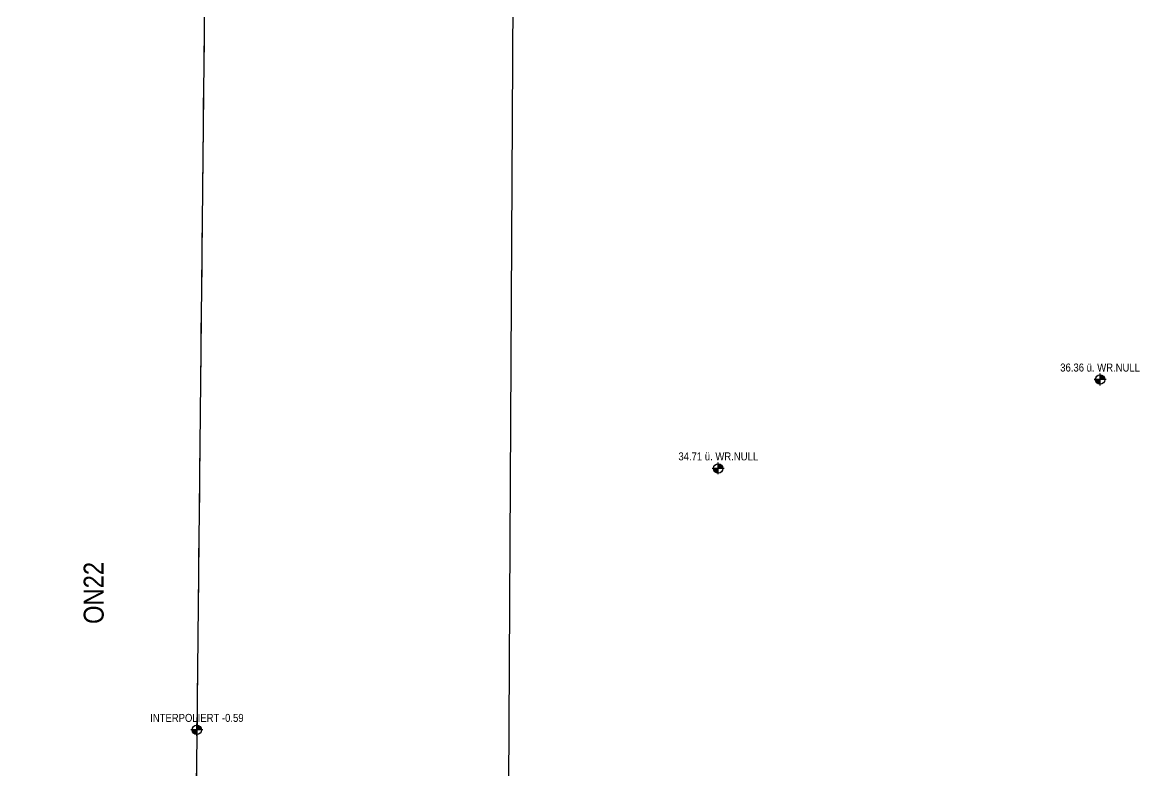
# Model space of a CAD drawing. Header units: millimetres. Extents: x 2639 to 2717, y 1476 to 1588.
# Drawn here: x 2703.07 to 2717.04, y 1537.26 to 1546.61 of the extents above; entities that cross this region are included whole.
import ezdxf
from ezdxf.enums import TextEntityAlignment as Align

# ---------------------------------------------------------------- set-up
doc = ezdxf.new("R2010")
doc.units = ezdxf.units.MM
doc.linetypes.add('HIDDEN2', pattern=[0.1875, 0.125, -0.0625])
doc.layers.add('00_HLP-G00-LEG-M0', color=6, linetype='Continuous', plot=False)
for name, color, linetype in [('01-BFL-G00-LEG-M0', 10, 'Continuous'), ('01-SYM-G00-Leg-M0', 8, 'Continuous'), ('01-TXT---------M0', 1, 'Continuous'), ('02-TWB-G00-LEG-M0', 5, 'Continuous'), ('09-SYM-G00-LEG-GEHSTEIG', 8, 'Continuous'), ('09-TXT-G00-LEG-M0', 8, 'Continuous')]:
    doc.layers.add(name, color=color, linetype=linetype)
doc.styles.add('ARIAL', font='arial.ttf', dxfattribs={"width": 0.85})

# ---------------------------------------------------------------- blocks, each defined once
blk = doc.blocks.new('01-HK1')
for p, q in [((-0.001, -0.074), (-0.001, 0.074)), ((0.074, 0), (-0.075, 0))]:
    blk.add_line(p, q)
blk.add_circle((-0.001, 0), 0.0586)
for points in [[(-0.001, 0.059), (0.041, 0.041), (-0.001, 0)], [(-0.001, 0), (0.058, 0), (0.041, 0.041)], [(-0.059, 0), (-0.042, -0.041), (-0.001, 0)], [(-0.042, -0.041), (-0.001, -0.059), (-0.001, 0)]]:
    blk.add_solid(points)
at = {"layer": '01-TXT---------M0', "color": 8, "style": 'ARIAL', "width": 0.85}
blk.add_attdef('HEIGHT', text='', height=0.1, dxfattribs=at).set_placement((0, 0.2), align=Align.TOP_CENTER)

msp = doc.modelspace()

# ---------------------------------------------------------------- linework, layer by layer
at = {"layer": '01-BFL-G00-LEG-M0', "linetype": 'HIDDEN2', "ltscale": 3}
msp.add_lwpolyline([(2705.5002, 1566.0654), (2705.3902, 1550.9156), (2705.2033, 1532.9255), (2705.2033, 1532.7388)], dxfattribs=at)
at = {"layer": '02-TWB-G00-LEG-M0'}
msp.add_lwpolyline([(2705.3902, 1550.9156), (2705.2033, 1532.9255), (2705.1348, 1532.9251), (2705.1358, 1532.7815), (2688.0235, 1532.7182), (2688.0434, 1535.5328), (2688.0587, 1537.6958), (2688.0631, 1541.0028), (2688.0701, 1544.855), (2688.0467, 1550.7128), (2692.4425, 1550.7947), (2692.4369, 1551.0947), (2705.3902, 1550.9156)], dxfattribs=at)
at = {"layer": '09-SYM-G00-LEG-GEHSTEIG'}
msp.add_lwpolyline([(2707.6367, 1497.1419), (2707.6263, 1502.283, 0.1867442), (2708.5517, 1502.7187, 0.224279), (2708.9327, 1503.8676), (2708.9806, 1513.0611), (2709.0205, 1518.3018), (2709.0205, 1518.3018), (2709.0205, 1518.3018), (2709.0779, 1525.1955), (2709.1351, 1534.0444), (2709.1351, 1534.0444), (2709.1351, 1534.0444), (2709.209, 1547.6664), (2709.2491, 1553.7817)], format="xyb", dxfattribs=at)

# ---------------------------------------------------------------- block references
at = {"layer": '00_HLP-G00-LEG-M0', "rotation": 4.1274855072e-05}
msp.add_blockref('01-HK1', (2705.2536, 1537.7645), dxfattribs=at).add_auto_attribs({'HEIGHT': 'INTERPOLIERT -0.59'})
at = {"layer": '01-SYM-G00-Leg-M0', "rotation": 4.1274855072e-05}
for p, values in [((2716.5408, 1542.1423), {'HEIGHT': '36.36 ü. WR.NULL'}), ((2711.7694, 1541.0322), {'HEIGHT': '34.71 ü. WR.NULL'})]:
    msp.add_blockref('01-HK1', p, dxfattribs=at).add_auto_attribs(values)

# ---------------------------------------------------------------- texts
at = {"layer": '09-TXT-G00-LEG-M0', "style": 'ARIAL', "width": 0.85}
msp.add_text('ON22', height=0.25, rotation=90.04654, dxfattribs=at).set_placement((2704.0889, 1539.0886))

doc.saveas('drawing.dxf')
